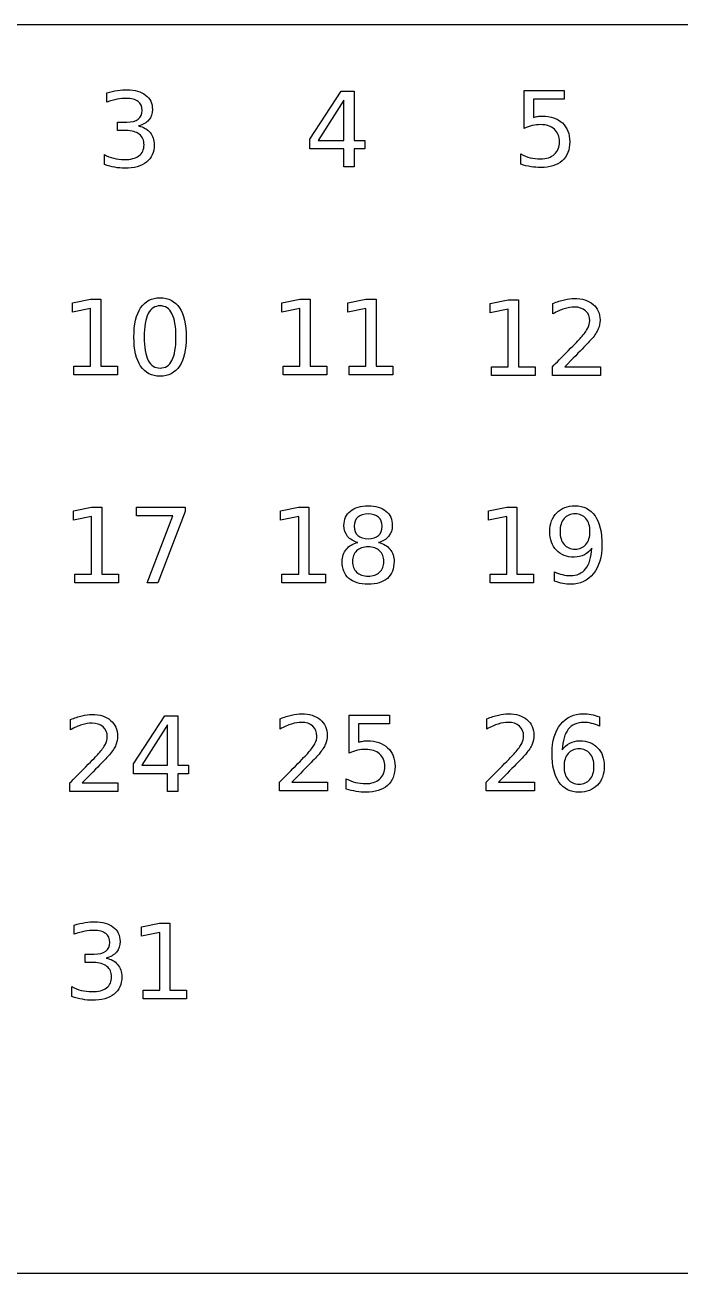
# Model space of a CAD drawing. Extents: x -185 to 185, y -101 to 101.
# Drawn here: x -3.5 to 27.6, y -58.6 to 0.8 of the extents above; entities that cross this region are included whole.
import ezdxf

# ---------------------------------------------------------------- set-up
doc = ezdxf.new("R2010")
doc.units = 0
doc.header["$MEASUREMENT"] = 0
doc.layers.add('LAYER_1', color=7, linetype='CONTINUOUS')

msp = doc.modelspace()

# ---------------------------------------------------------------- linework, layer by layer
at = {"layer": 'LAYER_1'}
for points in [[(62.0145, 0.795), (62.0145, 0.795), (-98.7784, 0.795), (-98.7784, 0.795)], [(0.347, -2.4427), (0.532, -2.391), (0.705, -2.3523), (0.8655, -2.3268)], [(0.8655, -2.3268), (1.0282, -2.3009), (1.1809, -2.2882), (1.3238, -2.2882)], [(1.3238, -2.2882), (1.6938, -2.2882), (1.9866, -2.3725), (2.202, -2.5416)], [(10.0143, -4.6377), (10.0143, -4.6377), (11.5124, -2.3555), (11.5124, -2.3555)], [(11.5124, -2.3555), (11.5124, -2.3555), (12.1252, -2.3555), (12.1252, -2.3555)], [(12.1252, -2.3555), (12.1252, -2.3555), (12.1252, -4.7029), (12.1252, -4.7029)], [(20.2161, -2.3208), (20.2161, -2.3208), (22.1289, -2.3208), (22.1289, -2.3208)], [(20.2161, -4.1298), (20.2161, -4.1298), (20.2161, -2.3208), (20.2161, -2.3208)], [(22.1289, -2.3208), (22.1289, -2.3208), (22.1289, -2.7308), (22.1289, -2.7308)], [(0.347, -2.8769), (0.347, -2.8769), (0.347, -2.4427), (0.347, -2.4427)], [(0.851, -2.7418), (0.6982, -2.7705), (0.5302, -2.8156), (0.347, -2.8769)], [(1.2805, -2.6982), (1.1469, -2.6982), (1.0037, -2.7128), (0.851, -2.7418)], [(1.8427, -2.8478), (1.7122, -2.7482), (1.5251, -2.6982), (1.2805, -2.6982)], [(2.0404, -3.2724), (2.0404, -3.0874), (1.9745, -2.946), (1.8427, -2.8478)], [(2.202, -2.5416), (2.4175, -2.7085), (2.5253, -2.9354), (2.5253, -3.2217)], [(11.6404, -2.7801), (11.6404, -2.7801), (10.4102, -4.7029), (10.4102, -4.7029)], [(11.6404, -4.7029), (11.6404, -4.7029), (11.6404, -2.7801), (11.6404, -2.7801)], [(22.1289, -2.7308), (22.1289, -2.7308), (20.6623, -2.7308), (20.6623, -2.7308)], [(20.6623, -2.7308), (20.6623, -2.7308), (20.6623, -3.6137), (20.6623, -3.6137)], [(1.8497, -3.6871), (1.977, -3.5907), (2.0404, -3.4525), (2.0404, -3.2724)], [(2.5253, -3.2217), (2.5253, -3.4209), (2.4682, -3.59), (2.3541, -3.7282)], [(20.6623, -3.6137), (20.7332, -3.5896), (20.8041, -3.5719), (20.8746, -3.5606)], [(20.8746, -3.5606), (20.9455, -3.5478), (21.0164, -3.5411), (21.0869, -3.5411)], [(21.0869, -3.5411), (21.4892, -3.5411), (21.8074, -3.6513), (22.0421, -3.8717)], [(0.8609, -4.2301), (0.8609, -4.2301), (0.8609, -3.8296), (0.8609, -3.8296)], [(0.8609, -3.8296), (0.8609, -3.8296), (1.2997, -3.8296), (1.2997, -3.8296)], [(1.2997, -3.8296), (1.5393, -3.8296), (1.7229, -3.7821), (1.8497, -3.6871)], [(2.3541, -3.7282), (2.2396, -3.865), (2.0773, -3.9596), (1.8668, -4.0128)], [(1.8668, -4.0128), (2.1, -4.0628), (2.2814, -4.1663), (2.4119, -4.324)], [(1.8668, -4.0128), (1.8668, -4.0128), (1.8668, -4.0128), (1.8668, -4.0128)], [(20.6116, -3.9947), (20.483, -4.0238), (20.3511, -4.0688), (20.2161, -4.1298)], [(21.0025, -3.9511), (20.8725, -3.9511), (20.742, -3.9657), (20.6116, -3.9947)], [(21.6635, -4.1709), (21.5012, -4.0245), (21.2808, -3.9511), (21.0025, -3.9511)], [(22.0421, -3.8717), (22.2771, -4.0922), (22.3944, -4.3903), (22.3944, -4.7667)], [(1.2805, -4.2301), (1.2805, -4.2301), (0.8609, -4.2301), (0.8609, -4.2301)], [(1.9004, -4.4108), (1.7526, -4.2903), (1.546, -4.2301), (1.2805, -4.2301)], [(2.1248, -4.9077), (2.1248, -4.6954), (2.05, -4.5299), (1.9004, -4.4108)], [(2.4119, -4.324), (2.5437, -4.4817), (2.6096, -4.6763), (2.6096, -4.9077)], [(10.0143, -5.108), (10.0143, -5.108), (10.0143, -4.6377), (10.0143, -4.6377)], [(10.4102, -4.7029), (10.4102, -4.7029), (11.6404, -4.7029), (11.6404, -4.7029)], [(12.1252, -4.7029), (12.1252, -4.7029), (12.6388, -4.7029), (12.6388, -4.7029)], [(12.6388, -4.7029), (12.6388, -4.7029), (12.6388, -5.108), (12.6388, -5.108)], [(21.907, -4.7667), (21.907, -4.5157), (21.8259, -4.3173), (21.6635, -4.1709)], [(1.8834, -5.4337), (2.0443, -5.3132), (2.1248, -5.1378), (2.1248, -4.9077)], [(2.6096, -4.9077), (2.6096, -5.2632), (2.4874, -5.5383), (2.2428, -5.7328)], [(11.6404, -5.108), (11.6404, -5.108), (10.0143, -5.108), (10.0143, -5.108)], [(11.6404, -5.9572), (11.6404, -5.9572), (11.6404, -5.108), (11.6404, -5.108)], [(12.6388, -5.108), (12.6388, -5.108), (12.1252, -5.108), (12.1252, -5.108)], [(12.1252, -5.108), (12.1252, -5.108), (12.1252, -5.9572), (12.1252, -5.9572)], [(21.6635, -5.3625), (21.8259, -5.2161), (21.907, -5.0176), (21.907, -4.7667)], [(22.3944, -4.7667), (22.3944, -5.1541), (22.2739, -5.4557), (22.0325, -5.6712)], [(0.2385, -5.8462), (0.2385, -5.8462), (0.2385, -5.3759), (0.2385, -5.3759)], [(0.2385, -5.3759), (0.3736, -5.4546), (0.5214, -5.5142), (0.6823, -5.5542)], [(0.733, -5.9788), (0.5738, -5.9497), (0.409, -5.9058), (0.2385, -5.8462)], [(0.6823, -5.5542), (0.8432, -5.5946), (1.0112, -5.6145), (1.1863, -5.6145)], [(1.1863, -5.6145), (1.4921, -5.6145), (1.7243, -5.5542), (1.8834, -5.4337)], [(2.2428, -5.7328), (1.9986, -5.9274), (1.6513, -6.0245), (1.2008, -6.0245)], [(20.0644, -5.8377), (20.0644, -5.8377), (20.0644, -5.3479), (20.0644, -5.3479)], [(20.0644, -5.3479), (20.209, -5.4266), (20.3586, -5.4854), (20.5127, -5.5241)], [(20.5492, -5.9533), (20.3929, -5.9278), (20.2313, -5.8891), (20.0644, -5.8377)], [(20.5127, -5.5241), (20.6673, -5.5627), (20.8306, -5.5818), (21.0025, -5.5818)], [(21.0025, -5.5818), (21.2808, -5.5818), (21.5012, -5.5088), (21.6635, -5.3625)], [(22.0325, -5.6712), (21.7915, -5.8852), (21.4512, -5.9919), (21.0121, -5.9919)], [(1.2008, -6.0245), (1.0498, -6.0245), (0.8939, -6.0093), (0.733, -5.9788)], [(12.1252, -5.9572), (12.1252, -5.9572), (11.6404, -5.9572), (11.6404, -5.9572)], [(21.0121, -5.9919), (20.8611, -5.9919), (20.7066, -5.9792), (20.5492, -5.9533)], [(-1.2848, -12.4297), (-1.2848, -12.4297), (-0.4239, -12.256), (-0.4239, -12.256)], [(-1.2848, -12.8734), (-1.2848, -12.8734), (-1.2848, -12.4297), (-1.2848, -12.4297)], [(-0.4239, -12.256), (-0.4239, -12.256), (0.0634, -12.256), (0.0634, -12.256)], [(0.0634, -12.256), (0.0634, -12.256), (0.0634, -15.4473), (0.0634, -15.4473)], [(1.9621, -12.6707), (2.1758, -12.3507), (2.4845, -12.1908), (2.8882, -12.1908)], [(2.8882, -12.1908), (3.2919, -12.1908), (3.5999, -12.3507), (3.8122, -12.6707)], [(2.8882, -12.1908), (2.8882, -12.1908), (2.8882, -12.1908), (2.8882, -12.1908)], [(8.6817, -12.4322), (8.6817, -12.4322), (9.5429, -12.2582), (9.5429, -12.2582)], [(8.6817, -12.8759), (8.6817, -12.8759), (8.6817, -12.4322), (8.6817, -12.4322)], [(9.5429, -12.2582), (9.5429, -12.2582), (10.0302, -12.2582), (10.0302, -12.2582)], [(10.0302, -12.2582), (10.0302, -12.2582), (10.0302, -15.4498), (10.0302, -15.4498)], [(11.8272, -12.4322), (11.8272, -12.4322), (12.6884, -12.2582), (12.6884, -12.2582)], [(11.8272, -12.8759), (11.8272, -12.8759), (11.8272, -12.4322), (11.8272, -12.4322)], [(12.6884, -12.2582), (12.6884, -12.2582), (13.1758, -12.2582), (13.1758, -12.2582)], [(13.1758, -12.2582), (13.1758, -12.2582), (13.1758, -15.4498), (13.1758, -15.4498)], [(18.6038, -12.4644), (18.6038, -12.4644), (19.4647, -12.2908), (19.4647, -12.2908)], [(18.6038, -12.9085), (18.6038, -12.9085), (18.6038, -12.4644), (18.6038, -12.4644)], [(19.4647, -12.2908), (19.4647, -12.2908), (19.952, -12.2908), (19.952, -12.2908)], [(19.952, -12.2908), (19.952, -12.2908), (19.952, -15.4824), (19.952, -15.4824)], [(21.5923, -12.4644), (21.7887, -12.3858), (21.9719, -12.3262), (22.1424, -12.2862)], [(21.5923, -12.9567), (21.5923, -12.9567), (21.5923, -12.4644), (21.5923, -12.4644)], [(22.1424, -12.2862), (22.3129, -12.2458), (22.4688, -12.2259), (22.6102, -12.2259)], [(22.6102, -12.2259), (22.9834, -12.2259), (23.2808, -12.3191), (23.503, -12.5055)], [(-0.4189, -12.6998), (-0.4189, -12.6998), (-1.2848, -12.8734), (-1.2848, -12.8734)], [(-0.4189, -15.4473), (-0.4189, -15.4473), (-0.4189, -12.6998), (-0.4189, -12.6998)], [(1.6435, -14.0604), (1.6435, -13.4522), (1.7498, -12.9893), (1.9621, -12.6707)], [(2.3215, -12.9482), (2.196, -13.1942), (2.1333, -13.5649), (2.1333, -14.0604)], [(2.8882, -12.5768), (2.6373, -12.5768), (2.4484, -12.7005), (2.3215, -12.9482)], [(3.4549, -12.9482), (3.3298, -12.7005), (3.1406, -12.5768), (2.8882, -12.5768)], [(2.8882, -12.5768), (2.8882, -12.5768), (2.8882, -12.5768), (2.8882, -12.5768)], [(3.6456, -14.0604), (3.6456, -13.5649), (3.5822, -13.1942), (3.4549, -12.9482)], [(3.8122, -12.6707), (4.0259, -12.9893), (4.133, -13.4522), (4.133, -14.0604)], [(9.5475, -12.7023), (9.5475, -12.7023), (8.6817, -12.8759), (8.6817, -12.8759)], [(9.5475, -15.4498), (9.5475, -15.4498), (9.5475, -12.7023), (9.5475, -12.7023)], [(12.693, -12.7023), (12.693, -12.7023), (11.8272, -12.8759), (11.8272, -12.8759)], [(12.693, -15.4498), (12.693, -15.4498), (12.693, -12.7023), (12.693, -12.7023)], [(19.4697, -12.7349), (19.4697, -12.7349), (18.6038, -12.9085), (18.6038, -12.9085)], [(19.4697, -15.4824), (19.4697, -15.4824), (19.4697, -12.7349), (19.4697, -12.7349)], [(22.1353, -12.7154), (21.9662, -12.7685), (21.7855, -12.849), (21.5923, -12.9567)], [(22.6201, -12.636), (22.4674, -12.636), (22.3058, -12.6622), (22.1353, -12.7154)], [(23.1436, -12.8167), (23.01, -12.6962), (22.8356, -12.636), (22.6201, -12.636)], [(23.346, -13.2846), (23.346, -13.0932), (23.2787, -12.9372), (23.1436, -12.8167)], [(23.503, -12.5055), (23.7249, -12.692), (23.8358, -12.9415), (23.8358, -13.2534)], [(22.9264, -14.0881), (23.0823, -13.9126), (23.1908, -13.7648), (23.2521, -13.644)], [(23.2521, -13.644), (23.3148, -13.522), (23.346, -13.4022), (23.346, -13.2846)], [(23.8358, -13.2534), (23.8358, -13.4012), (23.8075, -13.5419), (23.7515, -13.6755)], [(1.9621, -15.4498), (1.7498, -15.1297), (1.6435, -14.6665), (1.6435, -14.0604)], [(2.1333, -14.0604), (2.1333, -14.5538), (2.196, -14.9245), (2.3215, -15.1722)], [(3.4549, -15.1722), (3.5822, -14.9245), (3.6456, -14.5538), (3.6456, -14.0604)], [(4.133, -14.0604), (4.133, -14.6665), (4.0259, -15.1297), (3.8122, -15.4498)], [(22.3231, -14.7126), (22.6432, -14.3893), (22.8441, -14.1813), (22.9264, -14.0881)], [(23.4498, -14.1433), (23.4094, -14.1901), (23.2819, -14.3252), (23.0664, -14.5488)], [(23.7515, -13.6755), (23.6965, -13.8074), (23.5962, -13.9633), (23.4498, -14.1433)], [(21.5682, -15.4824), (21.7532, -15.291), (22.0049, -15.0344), (22.3231, -14.7126)], [(23.0664, -14.5488), (22.8509, -14.7707), (22.5468, -15.0819), (22.1544, -15.4824)], [(-1.215, -15.4473), (-1.215, -15.4473), (-0.4189, -15.4473), (-0.4189, -15.4473)], [(-1.215, -15.8573), (-1.215, -15.8573), (-1.215, -15.4473), (-1.215, -15.4473)], [(0.0634, -15.4473), (0.0634, -15.4473), (0.8595, -15.4473), (0.8595, -15.4473)], [(0.8595, -15.4473), (0.8595, -15.4473), (0.8595, -15.8573), (0.8595, -15.8573)], [(2.3215, -15.1722), (2.4484, -15.4182), (2.6373, -15.5412), (2.8882, -15.5412)], [(2.8882, -15.5412), (3.1406, -15.5412), (3.3298, -15.4182), (3.4549, -15.1722)], [(0.8595, -15.8573), (0.8595, -15.8573), (-1.215, -15.8573), (-1.215, -15.8573)], [(2.8882, -15.9272), (2.4845, -15.9272), (2.1758, -15.768), (1.9621, -15.4498)], [(3.8122, -15.4498), (3.5999, -15.768), (3.2919, -15.9272), (2.8882, -15.9272)], [(8.7515, -15.4498), (8.7515, -15.4498), (9.5475, -15.4498), (9.5475, -15.4498)], [(8.7515, -15.8598), (8.7515, -15.8598), (8.7515, -15.4498), (8.7515, -15.4498)], [(10.8263, -15.8598), (10.8263, -15.8598), (8.7515, -15.8598), (8.7515, -15.8598)], [(10.0302, -15.4498), (10.0302, -15.4498), (10.8263, -15.4498), (10.8263, -15.4498)], [(10.8263, -15.4498), (10.8263, -15.4498), (10.8263, -15.8598), (10.8263, -15.8598)], [(11.897, -15.4498), (11.897, -15.4498), (12.693, -15.4498), (12.693, -15.4498)], [(11.897, -15.8598), (11.897, -15.8598), (11.897, -15.4498), (11.897, -15.4498)], [(13.9718, -15.8598), (13.9718, -15.8598), (11.897, -15.8598), (11.897, -15.8598)], [(13.1758, -15.4498), (13.1758, -15.4498), (13.9718, -15.4498), (13.9718, -15.4498)], [(13.9718, -15.4498), (13.9718, -15.4498), (13.9718, -15.8598), (13.9718, -15.8598)], [(18.6736, -15.4824), (18.6736, -15.4824), (19.4697, -15.4824), (19.4697, -15.4824)], [(18.6736, -15.8924), (18.6736, -15.8924), (18.6736, -15.4824), (18.6736, -15.4824)], [(20.7481, -15.8924), (20.7481, -15.8924), (18.6736, -15.8924), (18.6736, -15.8924)], [(19.952, -15.4824), (19.952, -15.4824), (20.7481, -15.4824), (20.7481, -15.4824)], [(20.7481, -15.4824), (20.7481, -15.4824), (20.7481, -15.8924), (20.7481, -15.8924)], [(21.5682, -15.8924), (21.5682, -15.8924), (21.5682, -15.4824), (21.5682, -15.4824)], [(23.855, -15.8924), (23.855, -15.8924), (21.5682, -15.8924), (21.5682, -15.8924)], [(22.1544, -15.4824), (22.1544, -15.4824), (23.855, -15.4824), (23.855, -15.4824)], [(22.1544, -15.4824), (22.1544, -15.4824), (22.1544, -15.4824), (22.1544, -15.4824)], [(23.855, -15.4824), (23.855, -15.4824), (23.855, -15.8924), (23.855, -15.8924)], [(-1.238, -22.3345), (-1.238, -22.3345), (-0.3768, -22.1608), (-0.3768, -22.1608)], [(-1.238, -22.7786), (-1.238, -22.7786), (-1.238, -22.3345), (-1.238, -22.3345)], [(-0.3768, -22.1608), (-0.3768, -22.1608), (0.1106, -22.1608), (0.1106, -22.1608)], [(0.1106, -22.1608), (0.1106, -22.1608), (0.1106, -25.3524), (0.1106, -25.3524)], [(1.77, -22.1608), (1.77, -22.1608), (4.0858, -22.1608), (4.0858, -22.1608)], [(1.77, -22.5709), (1.77, -22.5709), (1.77, -22.1608), (1.77, -22.1608)], [(3.4996, -22.5709), (3.4996, -22.5709), (1.77, -22.5709), (1.77, -22.5709)], [(2.2694, -25.7625), (2.2694, -25.7625), (3.4996, -22.5709), (3.4996, -22.5709)], [(4.0858, -22.3685), (4.0858, -22.3685), (2.7783, -25.7625), (2.7783, -25.7625)], [(4.0858, -22.1608), (4.0858, -22.1608), (4.0858, -22.3685), (4.0858, -22.3685)], [(8.6225, -22.3323), (8.6225, -22.3323), (9.4837, -22.1587), (9.4837, -22.1587)], [(8.6225, -22.7761), (8.6225, -22.7761), (8.6225, -22.3323), (8.6225, -22.3323)], [(9.4837, -22.1587), (9.4837, -22.1587), (9.9711, -22.1587), (9.9711, -22.1587)], [(9.9711, -22.1587), (9.9711, -22.1587), (9.9711, -25.3499), (9.9711, -25.3499)], [(11.645, -23.027), (11.645, -22.7392), (11.7471, -22.5117), (11.9516, -22.3444)], [(11.9516, -22.3444), (12.1571, -22.1771), (12.4386, -22.0935), (12.7958, -22.0935)], [(12.7958, -22.4794), (12.5849, -22.4794), (12.4208, -22.5315), (12.3035, -22.6361)], [(12.7958, -22.0935), (13.1545, -22.0935), (13.4359, -22.1771), (13.6401, -22.3444)], [(13.2853, -22.6361), (13.168, -22.5315), (13.0049, -22.4794), (12.7958, -22.4794)], [(13.6401, -22.3444), (13.8442, -22.5117), (13.9463, -22.7392), (13.9463, -23.027)], [(18.5301, -22.3323), (18.5301, -22.3323), (19.3913, -22.1587), (19.3913, -22.1587)], [(18.5301, -22.7761), (18.5301, -22.7761), (18.5301, -22.3323), (18.5301, -22.3323)], [(19.3913, -22.1587), (19.3913, -22.1587), (19.8783, -22.1587), (19.8783, -22.1587)], [(19.8783, -22.1587), (19.8783, -22.1587), (19.8783, -25.3499), (19.8783, -25.3499)], [(21.4442, -23.3187), (21.4442, -22.949), (21.5533, -22.6524), (21.772, -22.4288)], [(21.772, -22.4288), (21.9907, -22.2051), (22.2817, -22.0935), (22.6453, -22.0935)], [(22.6453, -22.4794), (22.4266, -22.4794), (22.253, -22.5549), (22.1243, -22.7063)], [(22.6453, -22.0935), (23.0618, -22.0935), (23.3793, -22.2533), (23.598, -22.5734)], [(23.1638, -22.7063), (23.0369, -22.5549), (22.864, -22.4794), (22.6453, -22.4794)], [(23.598, -22.5734), (23.8185, -22.892), (23.9287, -23.3549), (23.9287, -23.9627)], [(-0.3718, -22.6049), (-0.3718, -22.6049), (-1.238, -22.7786), (-1.238, -22.7786)], [(-0.3718, -25.3524), (-0.3718, -25.3524), (-0.3718, -22.6049), (-0.3718, -22.6049)], [(9.4887, -22.6024), (9.4887, -22.6024), (8.6225, -22.7761), (8.6225, -22.7761)], [(9.4887, -25.3499), (9.4887, -25.3499), (9.4887, -22.6024), (9.4887, -22.6024)], [(11.8187, -23.5505), (11.7031, -23.4073), (11.645, -23.2329), (11.645, -23.027)], [(12.3035, -22.6361), (12.188, -22.7406), (12.1299, -22.8863), (12.1299, -23.0727)], [(12.1299, -23.0727), (12.1299, -23.2592), (12.188, -23.4048), (12.3035, -23.5094)], [(12.1299, -23.0727), (12.1299, -23.0727), (12.1299, -23.0727), (12.1299, -23.0727)], [(13.4639, -23.0727), (13.4639, -22.8863), (13.4044, -22.7406), (13.2853, -22.6361)], [(13.2853, -23.5094), (13.4044, -23.4048), (13.4639, -23.2592), (13.4639, -23.0727)], [(13.9463, -23.027), (13.9463, -23.2329), (13.8878, -23.4073), (13.7701, -23.5505)], [(19.3959, -22.6024), (19.3959, -22.6024), (18.5301, -22.7761), (18.5301, -22.7761)], [(19.3959, -25.3499), (19.3959, -25.3499), (19.3959, -22.6024), (19.3959, -22.6024)], [(22.1243, -22.7063), (21.9971, -22.8558), (21.9336, -23.06), (21.9336, -23.3187)], [(23.357, -23.3187), (23.357, -23.06), (23.2925, -22.8558), (23.1638, -22.7063)], [(12.3085, -23.8422), (12.0994, -23.7908), (11.936, -23.6933), (11.8187, -23.5505)], [(12.3035, -23.5094), (12.4208, -23.614), (12.5849, -23.6661), (12.7958, -23.6661)], [(12.7958, -23.6661), (13.0049, -23.6661), (13.168, -23.614), (13.2853, -23.5094)], [(13.7701, -23.5505), (13.6546, -23.6937), (13.493, -23.7908), (13.2853, -23.8422)], [(21.7575, -24.2136), (21.5484, -23.995), (21.4442, -23.6969), (21.4442, -23.3187)], [(21.9336, -23.3187), (21.9336, -23.5792), (21.9971, -23.7844), (22.1243, -23.934)], [(23.1638, -23.934), (23.2925, -23.7844), (23.357, -23.5792), (23.357, -23.3187)], [(11.5606, -24.7467), (11.5606, -24.517), (11.6266, -24.3224), (11.7584, -24.163)], [(11.7584, -24.163), (11.8903, -24.0038), (12.0735, -23.8968), (12.3085, -23.8422)], [(12.2482, -24.2356), (12.1164, -24.3593), (12.0505, -24.5298), (12.0505, -24.7467)], [(12.7958, -24.0499), (12.564, -24.0499), (12.3815, -24.1116), (12.2482, -24.2356)], [(12.3085, -23.8422), (12.3085, -23.8422), (12.3085, -23.8422), (12.3085, -23.8422)], [(13.3434, -24.2356), (13.2116, -24.1116), (13.029, -24.0499), (12.7958, -24.0499)], [(12.7958, -24.0499), (12.7958, -24.0499), (12.7958, -24.0499), (12.7958, -24.0499)], [(13.2853, -23.8422), (13.5203, -23.8971), (13.7028, -24.0038), (13.8329, -24.163)], [(13.5437, -24.7467), (13.5437, -24.5298), (13.4767, -24.3593), (13.3434, -24.2356)], [(13.8329, -24.163), (13.9647, -24.3224), (14.0306, -24.517), (14.0306, -24.7467)], [(22.6138, -24.5394), (22.2537, -24.5394), (21.9684, -24.4309), (21.7575, -24.2136)], [(22.1243, -23.934), (22.253, -24.0836), (22.4266, -24.1583), (22.6453, -24.1583)], [(22.6453, -24.1583), (22.864, -24.1583), (23.0369, -24.0836), (23.1638, -23.934)], [(22.6453, -24.1583), (22.6453, -24.1583), (22.6453, -24.1583), (22.6453, -24.1583)], [(23.4438, -24.1101), (23.3506, -24.2484), (23.2322, -24.3543), (23.089, -24.4284)], [(23.1518, -25.0965), (23.3223, -24.8796), (23.4197, -24.5507), (23.4438, -24.1101)], [(23.9287, -23.9627), (23.9287, -24.5305), (23.7936, -24.9842), (23.5232, -25.3233)], [(11.8789, -25.5502), (11.6666, -25.3637), (11.5606, -25.0958), (11.5606, -24.7467)], [(12.0505, -24.7467), (12.0505, -24.964), (12.1164, -25.1344), (12.2482, -25.2581)], [(13.3434, -25.2581), (13.4767, -25.1327), (13.5437, -24.9622), (13.5437, -24.7467)], [(14.0306, -24.7467), (14.0306, -25.0958), (13.924, -25.3637), (13.7099, -25.5502)], [(23.089, -24.4284), (22.9459, -24.5025), (22.7874, -24.5394), (22.6138, -24.5394)], [(-1.1678, -25.3524), (-1.1678, -25.3524), (-0.3718, -25.3524), (-0.3718, -25.3524)], [(-1.1678, -25.7625), (-1.1678, -25.7625), (-1.1678, -25.3524), (-1.1678, -25.3524)], [(0.1106, -25.3524), (0.1106, -25.3524), (0.9066, -25.3524), (0.9066, -25.3524)], [(0.9066, -25.3524), (0.9066, -25.3524), (0.9066, -25.7625), (0.9066, -25.7625)], [(8.6926, -25.3499), (8.6926, -25.3499), (9.4887, -25.3499), (9.4887, -25.3499)], [(8.6926, -25.76), (8.6926, -25.76), (8.6926, -25.3499), (8.6926, -25.3499)], [(9.9711, -25.3499), (9.9711, -25.3499), (10.7671, -25.3499), (10.7671, -25.3499)], [(10.7671, -25.3499), (10.7671, -25.3499), (10.7671, -25.76), (10.7671, -25.76)], [(12.2482, -25.2581), (12.3815, -25.3822), (12.564, -25.4438), (12.7958, -25.4438)], [(12.7958, -25.4438), (13.0273, -25.4438), (13.2098, -25.3822), (13.3434, -25.2581)], [(18.5999, -25.3499), (18.5999, -25.3499), (19.3959, -25.3499), (19.3959, -25.3499)], [(18.5999, -25.76), (18.5999, -25.76), (18.5999, -25.3499), (18.5999, -25.3499)], [(19.8783, -25.3499), (19.8783, -25.3499), (20.6743, -25.3499), (20.6743, -25.3499)], [(20.6743, -25.3499), (20.6743, -25.3499), (20.6743, -25.76), (20.6743, -25.76)], [(21.6756, -25.6852), (21.6756, -25.6852), (21.6756, -25.2415), (21.6756, -25.2415)], [(21.6756, -25.2415), (21.7979, -25.2992), (21.9216, -25.3435), (22.047, -25.374)], [(22.047, -25.374), (22.1725, -25.4045), (22.2955, -25.4197), (22.416, -25.4197)], [(22.416, -25.4197), (22.7378, -25.4197), (22.9831, -25.312), (23.1518, -25.0965)], [(23.5232, -25.3233), (23.2549, -25.6611), (22.893, -25.8298), (22.438, -25.8298)], [(0.9066, -25.7625), (0.9066, -25.7625), (-1.1678, -25.7625), (-1.1678, -25.7625)], [(2.7783, -25.7625), (2.7783, -25.7625), (2.2694, -25.7625), (2.2694, -25.7625)], [(10.7671, -25.76), (10.7671, -25.76), (8.6926, -25.76), (8.6926, -25.76)], [(12.7958, -25.8298), (12.3985, -25.8298), (12.093, -25.7366), (11.8789, -25.5502)], [(13.7099, -25.5502), (13.4976, -25.7366), (13.1928, -25.8298), (12.7958, -25.8298)], [(20.6743, -25.76), (20.6743, -25.76), (18.5999, -25.76), (18.5999, -25.76)], [(22.0662, -25.7937), (21.9411, -25.7696), (21.8106, -25.7334), (21.6756, -25.6852)], [(21.6756, -25.6852), (21.6756, -25.6852), (21.6756, -25.6852), (21.6756, -25.6852)], [(22.438, -25.8298), (22.3157, -25.8298), (22.1916, -25.8178), (22.0662, -25.7937)], [(-0.8265, -32.0915), (-0.656, -32.051), (-0.5001, -32.0312), (-0.3587, -32.0312)], [(-0.3587, -32.0312), (0.0145, -32.0312), (0.3119, -32.1244), (0.5341, -32.3108)], [(8.6033, -32.235), (8.7993, -32.156), (8.9829, -32.0964), (9.1534, -32.0564)], [(9.1534, -32.0564), (9.3235, -32.0163), (9.4798, -31.9961), (9.6212, -31.9961)], [(9.6212, -31.9961), (9.9944, -31.9961), (10.2918, -32.0893), (10.5137, -32.2758)], [(11.8959, -32.0613), (11.8959, -32.0613), (13.8088, -32.0613), (13.8088, -32.0613)], [(11.8959, -33.8703), (11.8959, -33.8703), (11.8959, -32.0613), (11.8959, -32.0613)], [(13.8088, -32.0613), (13.8088, -32.0613), (13.8088, -32.4714), (13.8088, -32.4714)], [(18.4457, -32.235), (18.6417, -32.156), (18.8253, -32.0964), (18.9958, -32.0564)], [(18.9958, -32.0564), (19.1663, -32.0163), (19.3222, -31.9961), (19.4636, -31.9961)], [(19.4636, -31.9961), (19.8368, -31.9961), (20.1342, -32.0893), (20.3561, -32.2758)], [(21.9552, -32.5051), (22.2257, -32.1659), (22.5882, -31.9961), (23.0433, -31.9961)], [(23.0433, -31.9961), (23.1656, -31.9961), (23.2886, -32.0082), (23.4123, -32.0323)], [(23.4123, -32.0323), (23.5377, -32.0564), (23.6682, -32.0925), (23.8032, -32.1407)], [(-1.3766, -32.2697), (-1.1802, -32.191), (-0.997, -32.1315), (-0.8265, -32.0915)], [(-1.3766, -32.762), (-1.3766, -32.762), (-1.3766, -32.2697), (-1.3766, -32.2697)], [(-0.8336, -32.5207), (-1.0027, -32.5738), (-1.1834, -32.6543), (-1.3766, -32.762)], [(-0.3488, -32.4413), (-0.5015, -32.4413), (-0.6631, -32.4675), (-0.8336, -32.5207)], [(0.1744, -32.622), (0.0411, -32.5015), (-0.1333, -32.4413), (-0.3488, -32.4413)], [(0.3771, -33.0899), (0.3771, -32.8985), (0.3098, -32.7425), (0.1744, -32.622)], [(0.5341, -32.3108), (0.756, -32.4973), (0.8669, -32.7468), (0.8669, -33.0587)], [(1.6243, -34.3782), (1.6243, -34.3782), (3.1221, -32.0961), (3.1221, -32.0961)], [(3.2501, -32.5207), (3.2501, -32.5207), (2.0199, -34.4431), (2.0199, -34.4431)], [(3.1221, -32.0961), (3.1221, -32.0961), (3.7349, -32.0961), (3.7349, -32.0961)], [(3.2501, -34.4431), (3.2501, -34.4431), (3.2501, -32.5207), (3.2501, -32.5207)], [(3.7349, -32.0961), (3.7349, -32.0961), (3.7349, -34.4431), (3.7349, -34.4431)], [(8.6033, -32.7269), (8.6033, -32.7269), (8.6033, -32.235), (8.6033, -32.235)], [(9.1459, -32.4859), (8.9772, -32.5387), (8.7961, -32.6192), (8.6033, -32.7269)], [(9.6308, -32.4062), (9.478, -32.4062), (9.3164, -32.4328), (9.1459, -32.4859)], [(10.1543, -32.5869), (10.0207, -32.4664), (9.8463, -32.4062), (9.6308, -32.4062)], [(10.357, -33.0551), (10.357, -32.8637), (10.2893, -32.7078), (10.1543, -32.5869)], [(10.5137, -32.2758), (10.7355, -32.4625), (10.8465, -32.7117), (10.8465, -33.0236)], [(13.8088, -32.4714), (13.8088, -32.4714), (12.3422, -32.4714), (12.3422, -32.4714)], [(12.3422, -32.4714), (12.3422, -32.4714), (12.3422, -33.3543), (12.3422, -33.3543)], [(18.4457, -32.7269), (18.4457, -32.7269), (18.4457, -32.235), (18.4457, -32.235)], [(18.9883, -32.4859), (18.8196, -32.5387), (18.6385, -32.6192), (18.4457, -32.7269)], [(19.4732, -32.4062), (19.3204, -32.4062), (19.1588, -32.4328), (18.9883, -32.4859)], [(19.9967, -32.5869), (19.8634, -32.4664), (19.6887, -32.4062), (19.4732, -32.4062)], [(20.1994, -33.0551), (20.1994, -32.8637), (20.1317, -32.7078), (19.9967, -32.5869)], [(20.3561, -32.2758), (20.5779, -32.4625), (20.6889, -32.7117), (20.6889, -33.0236)], [(21.5501, -33.8657), (21.5501, -33.2961), (21.6852, -32.8428), (21.9552, -32.5051)], [(23.0625, -32.4062), (22.741, -32.4062), (22.495, -32.5146), (22.3245, -32.7319)], [(23.4318, -32.4519), (23.3077, -32.4214), (23.1847, -32.4062), (23.0625, -32.4062)], [(23.8032, -32.5848), (23.6809, -32.5267), (23.5572, -32.4824), (23.4318, -32.4519)], [(23.8032, -32.1407), (23.8032, -32.1407), (23.8032, -32.5848), (23.8032, -32.5848)], [(23.8032, -32.1407), (23.8032, -32.1407), (23.8032, -32.1407), (23.8032, -32.1407)], [(0.2832, -33.4493), (0.3459, -33.3273), (0.3771, -33.2075), (0.3771, -33.0899)], [(0.8669, -33.0587), (0.8669, -33.2065), (0.8386, -33.3472), (0.7826, -33.4808)], [(10.2627, -33.4145), (10.3255, -33.2922), (10.357, -33.1725), (10.357, -33.0551)], [(10.8465, -33.0236), (10.8465, -33.1717), (10.8185, -33.3124), (10.7621, -33.4457)], [(20.1051, -33.4145), (20.1679, -33.2922), (20.1994, -33.1725), (20.1994, -33.0551)], [(20.6889, -33.0236), (20.6889, -33.1717), (20.6609, -33.3124), (20.6045, -33.4457)], [(22.3245, -32.7319), (22.1555, -32.9488), (22.0591, -33.277), (22.035, -33.7161)], [(-0.0425, -33.8934), (0.1134, -33.7179), (0.2219, -33.5701), (0.2832, -33.4493)], [(0.7826, -33.4808), (0.7276, -33.6126), (0.6273, -33.7686), (0.481, -33.9486)], [(9.3341, -34.4831), (9.6542, -34.1599), (9.8552, -33.9515), (9.9374, -33.8583)], [(9.9374, -33.8583), (10.0933, -33.6832), (10.2018, -33.535), (10.2627, -33.4145)], [(10.7621, -33.4457), (10.7075, -33.5776), (10.6069, -33.7335), (10.4605, -33.9139)], [(12.2915, -33.7353), (12.1628, -33.764), (12.031, -33.8094), (11.8959, -33.8703)], [(12.6824, -33.6917), (12.552, -33.6917), (12.4219, -33.7062), (12.2915, -33.7353)], [(12.3422, -33.3543), (12.413, -33.3302), (12.4836, -33.3124), (12.5545, -33.3011)], [(12.5545, -33.3011), (12.6253, -33.288), (12.6959, -33.2816), (12.7668, -33.2816)], [(13.3434, -33.9114), (13.1807, -33.765), (12.9606, -33.6917), (12.6824, -33.6917)], [(12.7668, -33.2816), (13.1687, -33.2816), (13.4873, -33.3918), (13.7219, -33.6123)], [(13.7219, -33.6123), (13.9569, -33.8324), (14.0742, -34.1308), (14.0742, -34.5072)], [(19.1765, -34.4831), (19.4966, -34.1599), (19.6975, -33.9515), (19.7794, -33.8583)], [(19.7794, -33.8583), (19.9357, -33.6832), (20.0442, -33.535), (20.1051, -33.4145)], [(20.6045, -33.4457), (20.5499, -33.5776), (20.4493, -33.7335), (20.3029, -33.9139)], [(21.8805, -35.2551), (21.6604, -34.935), (21.5501, -34.4718), (21.5501, -33.8657)], [(22.035, -33.7161), (22.13, -33.5761), (22.2487, -33.4691), (22.3919, -33.395)], [(22.836, -33.6676), (22.6173, -33.6676), (22.4433, -33.7424), (22.3146, -33.8919)], [(22.3919, -33.395), (22.5351, -33.3195), (22.6928, -33.282), (22.8647, -33.282)], [(23.3545, -33.8919), (23.2273, -33.7424), (23.0547, -33.6676), (22.836, -33.6676)], [(22.836, -33.6676), (22.836, -33.6676), (22.836, -33.6676), (22.836, -33.6676)], [(22.8647, -33.282), (23.2266, -33.282), (23.5122, -33.3918), (23.721, -33.6123)], [(23.721, -33.6123), (23.9319, -33.831), (24.0371, -34.1294), (24.0371, -34.5072)], [(0.0975, -34.3541), (-0.118, -34.576), (-0.4221, -34.8872), (-0.8145, -35.2877)], [(-0.6458, -34.5178), (-0.3257, -34.1946), (-0.1248, -33.9866), (-0.0425, -33.8934)], [(0.481, -33.9486), (0.4406, -33.9954), (0.313, -34.1305), (0.0975, -34.3541)], [(1.6243, -34.8485), (1.6243, -34.8485), (1.6243, -34.3782), (1.6243, -34.3782)], [(2.0199, -34.4431), (2.0199, -34.4431), (3.2501, -34.4431), (3.2501, -34.4431)], [(3.7349, -34.4431), (3.7349, -34.4431), (4.2489, -34.4431), (4.2489, -34.4431)], [(4.2489, -34.4431), (4.2489, -34.4431), (4.2489, -34.8485), (4.2489, -34.8485)], [(10.077, -34.319), (9.8615, -34.5409), (9.5578, -34.8521), (9.1654, -35.2526)], [(10.4605, -33.9139), (10.4205, -33.9603), (10.2925, -34.0954), (10.077, -34.319)], [(13.5869, -34.5072), (13.5869, -34.2563), (13.5057, -34.0578), (13.3434, -33.9114)], [(19.9194, -34.319), (19.7039, -34.5409), (19.4002, -34.8521), (19.0078, -35.2526)], [(20.3029, -33.9139), (20.2629, -33.9603), (20.1349, -34.0954), (19.9194, -34.319)], [(22.3146, -33.8919), (22.1877, -34.0415), (22.1243, -34.2467), (22.1243, -34.5072)], [(23.5473, -34.5072), (23.5473, -34.2467), (23.4832, -34.0415), (23.3545, -33.8919)], [(-1.4007, -35.2877), (-1.2157, -35.0963), (-0.964, -34.8397), (-0.6458, -34.5178)], [(3.2501, -34.8485), (3.2501, -34.8485), (1.6243, -34.8485), (1.6243, -34.8485)], [(3.2501, -35.6977), (3.2501, -35.6977), (3.2501, -34.8485), (3.2501, -34.8485)], [(4.2489, -34.8485), (4.2489, -34.8485), (3.7349, -34.8485), (3.7349, -34.8485)], [(3.7349, -34.8485), (3.7349, -34.8485), (3.7349, -35.6977), (3.7349, -35.6977)], [(8.5792, -35.2526), (8.7642, -35.0612), (9.0159, -34.8046), (9.3341, -34.4831)], [(13.3434, -35.103), (13.5057, -34.9566), (13.5869, -34.7581), (13.5869, -34.5072)], [(14.0742, -34.5072), (14.0742, -34.8946), (13.9537, -35.1962), (13.7124, -35.4117)], [(18.4216, -35.2526), (18.6063, -35.0612), (18.8583, -34.8046), (19.1765, -34.4831)], [(22.1243, -34.5072), (22.1243, -34.7659), (22.1877, -34.9712), (22.3146, -35.1221)], [(23.3545, -35.1221), (23.4832, -34.9712), (23.5473, -34.7659), (23.5473, -34.5072)], [(24.0371, -34.5072), (24.0371, -34.8772), (23.9276, -35.1739), (23.7089, -35.3972)], [(-1.4007, -35.6977), (-1.4007, -35.6977), (-1.4007, -35.2877), (-1.4007, -35.2877)], [(-0.8145, -35.2877), (-0.8145, -35.2877), (0.8861, -35.2877), (0.8861, -35.2877)], [(-0.8145, -35.2877), (-0.8145, -35.2877), (-0.8145, -35.2877), (-0.8145, -35.2877)], [(0.8861, -35.2877), (0.8861, -35.2877), (0.8861, -35.6977), (0.8861, -35.6977)], [(8.5792, -35.6626), (8.5792, -35.6626), (8.5792, -35.2526), (8.5792, -35.2526)], [(9.1654, -35.2526), (9.1654, -35.2526), (10.866, -35.2526), (10.866, -35.2526)], [(9.1654, -35.2526), (9.1654, -35.2526), (9.1654, -35.2526), (9.1654, -35.2526)], [(10.866, -35.2526), (10.866, -35.2526), (10.866, -35.6626), (10.866, -35.6626)], [(11.7439, -35.5783), (11.7439, -35.5783), (11.7439, -35.0885), (11.7439, -35.0885)], [(11.7439, -35.0885), (11.8888, -35.1672), (12.0384, -35.226), (12.1926, -35.2646)], [(12.2287, -35.6938), (12.0728, -35.6683), (11.9112, -35.6297), (11.7439, -35.5783)], [(12.1926, -35.2646), (12.3471, -35.3033), (12.5102, -35.3224), (12.6824, -35.3224)], [(12.6824, -35.3224), (12.9606, -35.3224), (13.1807, -35.2494), (13.3434, -35.103)], [(13.7124, -35.4117), (13.471, -35.6254), (13.1311, -35.7325), (12.692, -35.7325)], [(18.4216, -35.6626), (18.4216, -35.6626), (18.4216, -35.2526), (18.4216, -35.2526)], [(19.0078, -35.2526), (19.0078, -35.2526), (20.7084, -35.2526), (20.7084, -35.2526)], [(19.0078, -35.2526), (19.0078, -35.2526), (19.0078, -35.2526), (19.0078, -35.2526)], [(20.7084, -35.2526), (20.7084, -35.2526), (20.7084, -35.6626), (20.7084, -35.6626)], [(22.836, -35.7325), (22.4192, -35.7325), (22.1009, -35.5733), (21.8805, -35.2551)], [(22.3146, -35.1221), (22.4433, -35.2717), (22.6173, -35.3465), (22.836, -35.3465)], [(22.836, -35.3465), (23.0547, -35.3465), (23.2273, -35.2717), (23.3545, -35.1221)], [(23.7089, -35.3972), (23.4903, -35.6208), (23.1993, -35.7325), (22.836, -35.7325)], [(0.8861, -35.6977), (0.8861, -35.6977), (-1.4007, -35.6977), (-1.4007, -35.6977)], [(3.7349, -35.6977), (3.7349, -35.6977), (3.2501, -35.6977), (3.2501, -35.6977)], [(10.866, -35.6626), (10.866, -35.6626), (8.5792, -35.6626), (8.5792, -35.6626)], [(12.692, -35.7325), (12.541, -35.7325), (12.3865, -35.7197), (12.2287, -35.6938)], [(20.7084, -35.6626), (20.7084, -35.6626), (18.4216, -35.6626), (18.4216, -35.6626)], [(-1.1958, -42.0529), (-1.0108, -42.0015), (-0.8379, -41.9629), (-0.677, -41.9374)], [(-1.1958, -42.4875), (-1.1958, -42.4875), (-1.1958, -42.0529), (-1.1958, -42.0529)], [(-0.677, -41.9374), (-0.5146, -41.9115), (-0.3619, -41.8988), (-0.2187, -41.8988)], [(-0.2187, -41.8988), (0.1513, -41.8988), (0.4437, -41.9831), (0.6592, -42.1522)], [(0.6592, -42.1522), (0.8747, -42.3191), (0.9825, -42.5459), (0.9825, -42.8323)], [(2.0078, -42.1376), (2.0078, -42.1376), (2.8691, -41.964), (2.8691, -41.964)], [(2.0078, -42.5814), (2.0078, -42.5814), (2.0078, -42.1376), (2.0078, -42.1376)], [(2.8691, -41.964), (2.8691, -41.964), (3.3561, -41.964), (3.3561, -41.964)], [(3.3561, -41.964), (3.3561, -41.964), (3.3561, -45.1552), (3.3561, -45.1552)], [(-0.6915, -42.3521), (-0.8442, -42.3811), (-1.0122, -42.4261), (-1.1958, -42.4875)], [(-0.2623, -42.3088), (-0.3955, -42.3088), (-0.5387, -42.3234), (-0.6915, -42.3521)], [(0.2998, -42.4584), (0.1698, -42.3588), (-0.0177, -42.3088), (-0.2623, -42.3088)], [(0.4976, -42.883), (0.4976, -42.698), (0.4317, -42.5566), (0.2998, -42.4584)], [(2.8737, -42.4077), (2.8737, -42.4077), (2.0078, -42.5814), (2.0078, -42.5814)], [(2.8737, -45.1552), (2.8737, -45.1552), (2.8737, -42.4077), (2.8737, -42.4077)], [(-0.2428, -43.4402), (-0.0032, -43.4402), (0.18, -43.3927), (0.3073, -43.2977)], [(0.3073, -43.2977), (0.4342, -43.2013), (0.4976, -43.063), (0.4976, -42.883)], [(0.8113, -43.3388), (0.6972, -43.4756), (0.5348, -43.5702), (0.3239, -43.6234)], [(0.9825, -42.8323), (0.9825, -43.0315), (0.9254, -43.2006), (0.8113, -43.3388)], [(-0.6819, -43.8407), (-0.6819, -43.8407), (-0.6819, -43.4402), (-0.6819, -43.4402)], [(-0.6819, -43.4402), (-0.6819, -43.4402), (-0.2428, -43.4402), (-0.2428, -43.4402)], [(-0.2623, -43.8407), (-0.2623, -43.8407), (-0.6819, -43.8407), (-0.6819, -43.8407)], [(0.358, -44.0214), (0.2098, -43.9009), (0.0032, -43.8407), (-0.2623, -43.8407)], [(0.3239, -43.6234), (0.5572, -43.6734), (0.739, -43.7772), (0.8691, -43.9346)], [(0.3239, -43.6234), (0.3239, -43.6234), (0.3239, -43.6234), (0.3239, -43.6234)], [(0.8691, -43.9346), (1.0009, -44.0923), (1.0672, -44.2869), (1.0672, -44.5183)], [(0.341, -45.0443), (0.5019, -44.9238), (0.5823, -44.7483), (0.5823, -44.5183)], [(0.5823, -44.5183), (0.5823, -44.306), (0.5075, -44.1405), (0.358, -44.0214)], [(1.0672, -44.5183), (1.0672, -44.8738), (0.9449, -45.1488), (0.7003, -45.3434)], [(-1.3043, -45.4568), (-1.3043, -45.4568), (-1.3043, -44.9865), (-1.3043, -44.9865)], [(-1.3043, -44.9865), (-1.1692, -45.0652), (-1.0211, -45.1247), (-0.8602, -45.1648)], [(-0.3562, -45.225), (-0.0507, -45.225), (0.1818, -45.1648), (0.341, -45.0443)], [(2.0776, -45.1552), (2.0776, -45.1552), (2.8737, -45.1552), (2.8737, -45.1552)], [(2.0776, -45.5653), (2.0776, -45.5653), (2.0776, -45.1552), (2.0776, -45.1552)], [(3.3561, -45.1552), (3.3561, -45.1552), (4.1521, -45.1552), (4.1521, -45.1552)], [(4.1521, -45.1552), (4.1521, -45.1552), (4.1521, -45.5653), (4.1521, -45.5653)], [(-0.8099, -45.5894), (-0.969, -45.5603), (-1.1338, -45.5164), (-1.3043, -45.4568)], [(-0.8602, -45.1648), (-0.6996, -45.2052), (-0.5316, -45.225), (-0.3562, -45.225)], [(-0.3417, -45.6351), (-0.493, -45.6351), (-0.649, -45.6199), (-0.8099, -45.5894)], [(0.7003, -45.3434), (0.4558, -45.538), (0.1085, -45.6351), (-0.3417, -45.6351)], [(4.1521, -45.5653), (4.1521, -45.5653), (2.0776, -45.5653), (2.0776, -45.5653)], [(-98.7784, -58.6209), (-98.7784, -58.6209), (62.0145, -58.6209), (62.0145, -58.6209)]]:
    msp.add_open_spline(points, degree=3, dxfattribs=at)

doc.saveas('drawing.dxf')
